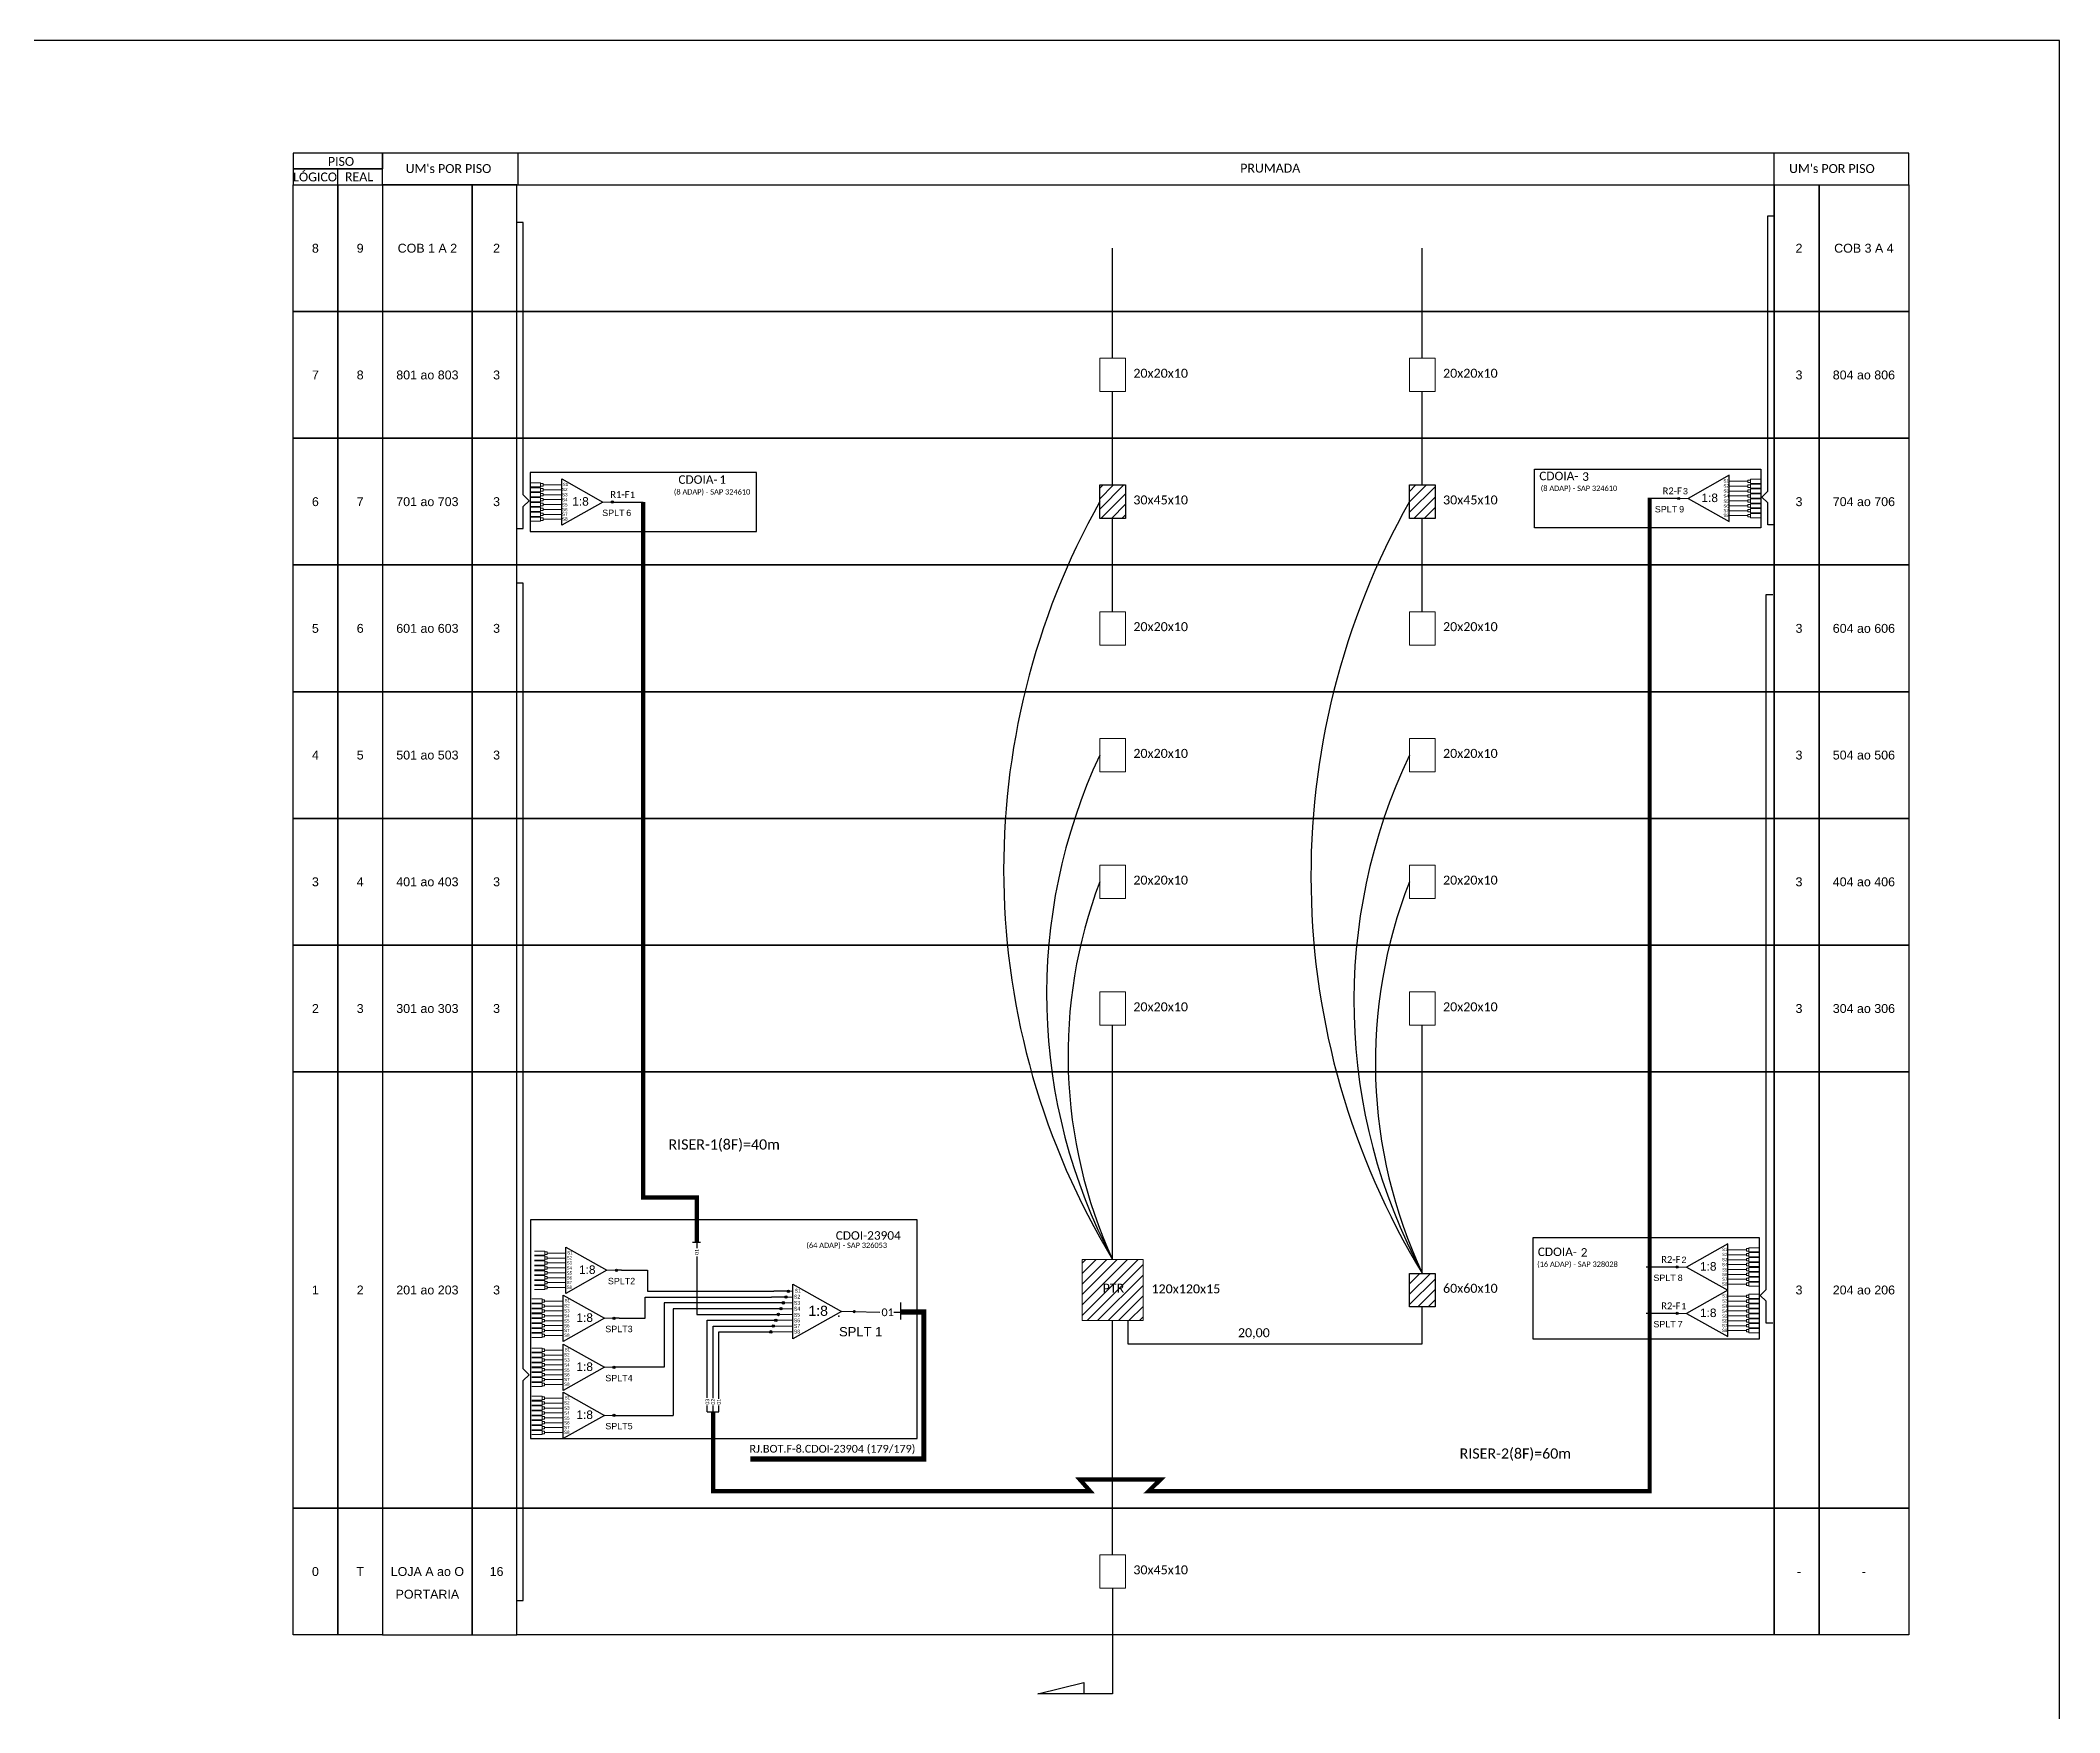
# Model space of a CAD drawing. Extents: x -89 to 749, y 705 to 1299.
# Drawn here: x 295.6 to 749.2, y 923.3 to 1299 of the extents above; entities that cross this region are included whole.
import ezdxf
from ezdxf.enums import TextEntityAlignment as Align

# ---------------------------------------------------------------- set-up
doc = ezdxf.new("R2010")
doc.units = 0
doc.styles.add('ARIAL', font='arial.ttf')
doc.styles.add('WMF-Calibri0', font='calibri.ttf')
pattern_1 = [(45, (-538.3665, 259.918), (-1.1713378, 1.1713378), [])]

# ---------------------------------------------------------------- blocks, each defined once
blk = doc.blocks.new('SPLT_1-8_SC-APC')
at = {"color": 1}
blk.add_lwpolyline([(-7.37, -2.1), (-17.04, -7.55), (-7.37, -13), (-7.37, -2.1)], dxfattribs=at)
at = {"color": 3, "lineweight": 0}
for points in [[(-2.99, -3.51), (-7.37, -3.51)], [(-7.37, -4.66), (-2.99, -4.66)], [(-2.41, -3.02), (-2.41, -4)], [(-2.41, -3.02), (0, -3.02)], [(-2.41, -4), (0, -4)], [(-2.41, -4.17), (-2.41, -5.16)], [(-2.41, -4.17), (0, -4.17)], [(-7.37, -5.82), (-2.99, -5.82)], [(-7.37, -6.97), (-2.99, -6.97)], [(-7.37, -8.12), (-2.99, -8.12)], [(-7.37, -9.28), (-2.99, -9.28)], [(-2.41, -5.16), (0, -5.16)], [(-2.41, -5.32), (-2.41, -6.31)], [(-2.41, -5.32), (0, -5.32)], [(-2.41, -6.31), (0, -6.31)], [(-2.41, -6.48), (-2.41, -7.46)], [(-2.41, -6.48), (0, -6.48)], [(-2.41, -7.46), (0, -7.46)], [(-2.41, -7.63), (-2.41, -8.62)], [(-2.41, -7.63), (0, -7.63)], [(-2.41, -8.62), (0, -8.62)], [(-2.41, -8.78), (-2.41, -9.77)], [(-2.41, -8.78), (0, -8.78)], [(-7.37, -10.43), (-2.99, -10.43)], [(-7.37, -11.58), (-2.99, -11.58)], [(-2.41, -9.77), (0, -9.77)], [(-2.41, -9.94), (-2.41, -10.92)], [(-2.41, -9.94), (0, -9.94)], [(-2.41, -10.92), (0, -10.92)], [(-2.41, -11.09), (-2.41, -12.08)], [(-2.41, -11.09), (0, -11.09)], [(-2.41, -12.08), (0, -12.08)]]:
    blk.add_lwpolyline(points, dxfattribs=at)
for points in [[(-2.99, -3.22), (-2.41, -3.22), (-2.41, -3.8), (-2.99, -3.8)], [(-2.99, -4.38), (-2.41, -4.38), (-2.41, -4.95), (-2.99, -4.95)], [(-2.99, -5.53), (-2.41, -5.53), (-2.41, -6.1), (-2.99, -6.1)], [(-2.99, -6.68), (-2.41, -6.68), (-2.41, -7.26), (-2.99, -7.26)], [(-2.99, -7.84), (-2.41, -7.84), (-2.41, -8.41), (-2.99, -8.41)], [(-2.99, -8.99), (-2.41, -8.99), (-2.41, -9.56), (-2.99, -9.56)], [(-2.99, -10.14), (-2.41, -10.14), (-2.41, -10.72), (-2.99, -10.72)], [(-2.99, -11.3), (-2.41, -11.3), (-2.41, -11.87), (-2.99, -11.87)]]:
    blk.add_lwpolyline(points, close=True, dxfattribs=at)
at = {"color": 1, "lineweight": 0}
blk.add_lwpolyline([(-17.04, -7.55), (-19.26, -7.55)], dxfattribs=at)
at = {"color": 1, "style": 'ARIAL'}
for s, height, p in [('S1', 0.75, (-8.74, -3.78)), ('S2', 0.75, (-8.74, -4.97)), ('1:8', 2, (-13.91, -8.4)), ('S3', 0.75, (-8.74, -6.18)), ('S4', 0.75, (-8.74, -7.36)), ('S5', 0.75, (-8.74, -8.57)), ('S6', 0.75, (-8.74, -9.69)), ('S7', 0.75, (-8.74, -10.78)), ('S8', 0.75, (-8.74, -11.9))]:
    blk.add_text(s, height=height, dxfattribs=at).set_placement(p)

msp = doc.modelspace()

# ---------------------------------------------------------------- hatches: boundary and pattern name
h = msp.add_hatch()
h.set_pattern_fill('ANSI31', color=1, scale=0.521739)
h.set_pattern_definition(pattern_1)
h.paths.add_polyline_path([(536.51, 1199.12), (533.63, 1199.12), (533.63, 1191.62), (539.39, 1191.62), (539.39, 1199.12)])
h = msp.add_hatch()
h.set_pattern_fill('ANSI31', color=1, scale=0.521739)
h.set_pattern_definition(pattern_1)
h.paths.add_polyline_path([(606.07, 1199.12), (603.19, 1199.12), (603.19, 1191.62), (608.95, 1191.62), (608.95, 1199.12)])
h = msp.add_hatch(color=3)
h.dxf.hatch_style = 1
edge = h.paths.add_edge_path()
edge.add_arc((424.13, 1195.28), 0.245, 0, 360)
h = msp.add_hatch(color=3)
h.dxf.hatch_style = 1
edge = h.paths.add_edge_path()
edge.add_arc((663.67, 1196.09), 0.245, 0, 360)
h = msp.add_hatch(color=3)
h.dxf.hatch_style = 1
edge = h.paths.add_edge_path()
edge.add_arc((425.05, 1022.65), 0.245, -180, 180, ccw=False)
h = msp.add_hatch()
h.set_pattern_fill('ANSI31', color=1, scale=0.521739)
h.set_pattern_definition([(45, (120.7848, 3314.1475), (-1.1713378, 1.1713378), [])])
h.paths.add_polyline_path([(543.38, 1025.1), (529.64, 1025.1), (529.64, 1011.35), (543.38, 1011.35)])
h.paths.add_polyline_path([(533.75, 1017.12), (539.67, 1017.12), (539.67, 1020.14), (533.75, 1020.14)], flags=24)
h = msp.add_hatch()
h.set_pattern_fill('ANSI31', color=1, scale=0.521739)
h.set_pattern_definition(pattern_1)
h.paths.add_polyline_path([(606.07, 1021.97), (603.19, 1021.97), (603.19, 1014.48), (608.95, 1014.48), (608.95, 1021.97)])
h = msp.add_hatch(color=3)
h.dxf.hatch_style = 1
edge = h.paths.add_edge_path()
edge.add_arc((663.34, 1023.39), 0.245, 0, 360)
h = msp.add_hatch(color=3)
h.dxf.hatch_style = 1
h.paths.add_polyline_path([(462.85, 1016.64, -1), (463.39, 1016.64, -1)])
h = msp.add_hatch(color=3)
h.dxf.hatch_style = 1
h.paths.add_polyline_path([(463.41, 1017.94, -1), (463.96, 1017.94, -1)])
h = msp.add_hatch(color=3)
h.dxf.hatch_style = 1
edge = h.paths.add_edge_path()
edge.add_arc((424.48, 1011.88), 0.245, -180, 180, ccw=False)
h = msp.add_hatch(color=3)
h.dxf.hatch_style = 1
h.paths.add_polyline_path([(460.58, 1011.43, -1), (461.13, 1011.43, -1)])
h = msp.add_hatch(color=3)
h.dxf.hatch_style = 1
h.paths.add_polyline_path([(461.15, 1012.73, -1), (461.7, 1012.73, -1)])
h = msp.add_hatch(color=3)
h.dxf.hatch_style = 1
h.paths.add_polyline_path([(461.71, 1014.03, -1), (462.26, 1014.03, -1)])
h = msp.add_hatch(color=3)
h.dxf.hatch_style = 1
h.paths.add_polyline_path([(462.28, 1015.34, -1), (462.83, 1015.34, -1)])
h = msp.add_hatch(color=3)
h.dxf.hatch_style = 1
edge = h.paths.add_edge_path()
edge.add_arc((478.47, 1013.37), 0.357, -180, 180, ccw=False)
h = msp.add_hatch(color=3)
h.dxf.hatch_style = 1
edge = h.paths.add_edge_path()
edge.add_arc((663.34, 1012.97), 0.245, 0, 360)
h = msp.add_hatch(color=3)
h.dxf.hatch_style = 1
h.paths.add_polyline_path([(459.45, 1008.82, -1), (460, 1008.82, -1)])
h = msp.add_hatch(color=3)
h.dxf.hatch_style = 1
h.paths.add_polyline_path([(460.02, 1010.12, -1), (460.57, 1010.12, -1)])
h = msp.add_hatch(color=3)
h.dxf.hatch_style = 1
edge = h.paths.add_edge_path()
edge.add_arc((424.48, 1000.85), 0.245, -180, 180, ccw=False)
h = msp.add_hatch(color=3)
h.dxf.hatch_style = 1
edge = h.paths.add_edge_path()
edge.add_arc((424.48, 990.05), 0.245, -180, 180, ccw=False)

# ---------------------------------------------------------------- linework, layer by layer
at = {"color": 5}
for p, q in [((443.9, 1028.92), (442.12, 1028.92)), ((431.49, 1011.88), (431.49, 1016.64)), ((431.49, 1016.64), (459.87, 1016.64)), ((463.68, 1017.94), (460.43, 1017.94)), ((425.63, 1011.88), (431.49, 1011.88))]:
    msp.add_line(p, q, dxfattribs=at)
for points in [[(-89.32, 705.02), (749.25, 705.02), (749.25, 1299.02), (-89.32, 1299.02), (-89.32, 705.02)], [(362.45, 1266.55), (362.45, 1270.13)], [(372.51, 1266.55), (715.35, 1266.55), (715.35, 1273.71), (372.51, 1273.71), (372.51, 1273.71), (372.51, 1270.13)], [(403, 1266.55), (403, 1273.71)], [(685.14, 1266.55), (685.14, 1273.71)], [(464.63, 1016.14), (464.63, 1015.37)]]:
    msp.add_lwpolyline(points)
for points in [[(352.39, 1270.13), (372.51, 1270.13), (372.51, 1273.71), (352.39, 1273.71)], [(352.39, 1266.55), (372.51, 1266.55), (372.51, 1270.13), (352.39, 1270.13)], [(352.39, 1266.55), (362.45, 1266.55), (362.45, 1238.08), (352.39, 1238.08)], [(362.45, 1266.55), (372.51, 1266.55), (372.51, 1238.08), (362.45, 1238.08)], [(392.64, 1266.55), (372.51, 1266.55), (372.51, 1238.08), (392.64, 1238.08)], [(402.7, 1266.55), (392.64, 1266.55), (392.64, 1238.08), (402.7, 1238.08)], [(402.7, 1266.55), (685.16, 1266.55), (685.16, 1238.08), (402.7, 1238.08)], [(685.16, 1266.55), (695.22, 1266.55), (695.22, 1238.08), (685.16, 1238.08)], [(695.22, 1266.55), (715.35, 1266.55), (715.35, 1238.08), (695.22, 1238.08)], [(352.39, 1238.08), (362.45, 1238.08), (362.45, 1209.61), (352.39, 1209.61)], [(362.45, 1238.08), (372.51, 1238.08), (372.51, 1209.61), (362.45, 1209.61)], [(392.64, 1238.08), (372.51, 1238.08), (372.51, 1209.61), (392.64, 1209.61)], [(402.7, 1238.08), (392.64, 1238.08), (392.64, 1209.61), (402.7, 1209.61)], [(402.7, 1238.08), (685.16, 1238.08), (685.16, 1209.61), (402.7, 1209.61)], [(685.16, 1238.08), (695.22, 1238.08), (695.22, 1209.61), (685.16, 1209.61)], [(695.22, 1238.08), (715.35, 1238.08), (715.35, 1209.61), (695.22, 1209.61)], [(352.39, 1209.61), (362.45, 1209.61), (362.45, 1181.14), (352.39, 1181.14)], [(362.45, 1209.61), (372.51, 1209.61), (372.51, 1181.14), (362.45, 1181.14)], [(392.64, 1209.61), (372.51, 1209.61), (372.51, 1181.14), (392.64, 1181.14)], [(402.7, 1209.61), (392.64, 1209.61), (392.64, 1181.14), (402.7, 1181.14)], [(402.7, 1209.61), (685.16, 1209.61), (685.16, 1181.14), (402.7, 1181.14)], [(685.16, 1209.61), (695.22, 1209.61), (695.22, 1181.14), (685.16, 1181.14)], [(695.22, 1209.61), (715.35, 1209.61), (715.35, 1181.14), (695.22, 1181.14)], [(352.39, 1181.14), (362.45, 1181.14), (362.45, 1152.66), (352.39, 1152.66)], [(362.45, 1181.14), (372.51, 1181.14), (372.51, 1152.66), (362.45, 1152.66)], [(392.64, 1181.14), (372.51, 1181.14), (372.51, 1152.66), (392.64, 1152.66)], [(402.7, 1181.14), (392.64, 1181.14), (392.64, 1152.66), (402.7, 1152.66)], [(402.7, 1181.14), (685.16, 1181.14), (685.16, 1152.66), (402.7, 1152.66)], [(685.16, 1181.14), (695.22, 1181.14), (695.22, 1152.66), (685.16, 1152.66)], [(695.22, 1181.14), (715.35, 1181.14), (715.35, 1152.66), (695.22, 1152.66)], [(352.39, 1152.66), (362.45, 1152.66), (362.45, 1124.19), (352.39, 1124.19)], [(362.45, 1152.66), (372.51, 1152.66), (372.51, 1124.19), (362.45, 1124.19)], [(392.64, 1152.66), (372.51, 1152.66), (372.51, 1124.19), (392.64, 1124.19)], [(402.7, 1152.66), (392.64, 1152.66), (392.64, 1124.19), (402.7, 1124.19)], [(402.7, 1152.66), (685.16, 1152.66), (685.16, 1124.19), (402.7, 1124.19)], [(685.16, 1152.66), (695.22, 1152.66), (695.22, 1124.19), (685.16, 1124.19)], [(695.22, 1152.66), (715.35, 1152.66), (715.35, 1124.19), (695.22, 1124.19)], [(352.39, 1124.19), (362.45, 1124.19), (362.45, 1095.72), (352.39, 1095.72)], [(362.45, 1124.19), (372.51, 1124.19), (372.51, 1095.72), (362.45, 1095.72)], [(392.64, 1124.19), (372.51, 1124.19), (372.51, 1095.72), (392.64, 1095.72)], [(402.7, 1124.19), (392.64, 1124.19), (392.64, 1095.72), (402.7, 1095.72)], [(402.7, 1124.19), (685.16, 1124.19), (685.16, 1095.72), (402.7, 1095.72)], [(685.16, 1124.19), (695.22, 1124.19), (695.22, 1095.72), (685.16, 1095.72)], [(695.22, 1124.19), (715.35, 1124.19), (715.35, 1095.72), (695.22, 1095.72)], [(352.39, 1095.72), (362.45, 1095.72), (362.45, 1067.24), (352.39, 1067.24)], [(362.45, 1095.72), (372.51, 1095.72), (372.51, 1067.24), (362.45, 1067.24)], [(392.64, 1095.72), (372.51, 1095.72), (372.51, 1067.24), (392.64, 1067.24)], [(402.7, 1095.72), (392.64, 1095.72), (392.64, 1067.24), (402.7, 1067.24)], [(402.7, 1095.72), (685.16, 1095.72), (685.16, 1067.24), (402.7, 1067.24)], [(685.16, 1095.72), (695.22, 1095.72), (695.22, 1067.24), (685.16, 1067.24)], [(695.22, 1095.72), (715.35, 1095.72), (715.35, 1067.24), (695.22, 1067.24)], [(352.39, 1067.24), (362.45, 1067.24), (362.45, 969.21), (352.39, 969.21)], [(362.45, 1067.24), (372.51, 1067.24), (372.51, 969.21), (362.45, 969.21)], [(392.64, 1067.24), (372.51, 1067.24), (372.51, 969.21), (392.64, 969.21)], [(402.7, 1067.24), (392.64, 1067.24), (392.64, 969.21), (402.7, 969.21)], [(402.7, 1067.24), (685.16, 1067.24), (685.16, 969.21), (402.7, 969.21)], [(685.16, 1067.24), (695.22, 1067.24), (695.22, 969.21), (685.16, 969.21)], [(695.22, 1067.24), (715.35, 1067.24), (715.35, 969.21), (695.22, 969.21)], [(352.39, 969.21), (362.45, 969.21), (362.45, 940.73), (352.39, 940.73)], [(362.45, 969.21), (372.51, 969.21), (372.51, 940.73), (362.45, 940.73)], [(392.64, 969.21), (372.51, 969.21), (372.51, 940.73), (392.64, 940.73)], [(402.7, 969.21), (392.64, 969.21), (392.64, 940.73), (402.7, 940.73)], [(402.7, 969.21), (685.16, 969.21), (685.16, 940.73), (402.7, 940.73)], [(685.16, 969.21), (695.22, 969.21), (695.22, 940.73), (685.16, 940.73)], [(695.22, 969.21), (715.35, 969.21), (715.35, 940.73), (695.22, 940.73)]]:
    msp.add_lwpolyline(points, close=True)
at = {"color": 3}
for points in [[(402.67, 1189.36), (404.11, 1189.36), (404.11, 1194.28), (405.48, 1195.59), (404.11, 1196.9), (404.11, 1258.1), (402.68, 1258.1)], [(685.12, 1190.17), (683.68, 1190.17), (683.68, 1195.09), (682.32, 1196.4), (683.68, 1197.71), (683.68, 1259.59), (685.12, 1259.59)], [(536.51, 1227.59), (536.51, 1252.32)], [(606.07, 1227.59), (606.07, 1252.32)], [(536.51, 1199.12), (536.51, 1220.1)], [(606.07, 1199.12), (606.07, 1220.1)], [(536.51, 1170.65), (536.51, 1191.62)], [(606.07, 1170.65), (606.07, 1191.62)], [(402.67, 948.44), (404.11, 948.44), (404.11, 997.88), (405.48, 999.19), (404.11, 1000.5), (404.11, 1177.03), (402.68, 1177.03)], [(684.79, 1010.78), (683.36, 1010.78), (683.36, 1015.7), (681.99, 1017.01), (683.36, 1018.32), (683.35, 1174.5), (684.79, 1174.5)], [(536.51, 1025.1), (536.51, 1077.73)], [(606.07, 1021.97), (606.07, 1077.73)], [(426.19, 1022.65), (425.05, 1022.65)], [(478.12, 1013.38), (484.21, 1013.26)], [(487.36, 1013.26), (488.91, 1013.26)], [(539.94, 1011.35), (539.94, 1006.14), (606.07, 1006.14), (606.07, 1014.48)], [(536.51, 958.72), (536.51, 1011.35)], [(445.46, 990.88), (448.06, 990.88)], [(536.51, 951.22), (536.51, 927.48), (519.74, 927.48), (530.03, 930), (530.03, 927.48)]]:
    msp.add_lwpolyline(points, dxfattribs=at)
at = {"color": 0, "lineweight": 0}
for points in [[(533.63, 1227.59), (539.39, 1227.59), (539.39, 1220.1), (533.63, 1220.1)], [(603.19, 1227.59), (608.95, 1227.59), (608.95, 1220.1), (603.19, 1220.1)], [(533.63, 1170.65), (539.39, 1170.65), (539.39, 1163.15), (533.63, 1163.15)], [(603.19, 1170.65), (608.95, 1170.65), (608.95, 1163.15), (603.19, 1163.15)], [(533.63, 1142.17), (539.39, 1142.17), (539.39, 1134.68), (533.63, 1134.68)], [(603.19, 1142.17), (608.95, 1142.17), (608.95, 1134.68), (603.19, 1134.68)], [(533.63, 1113.7), (539.39, 1113.7), (539.39, 1106.21), (533.63, 1106.21)], [(603.19, 1113.7), (608.95, 1113.7), (608.95, 1106.21), (603.19, 1106.21)], [(533.63, 1085.23), (539.39, 1085.23), (539.39, 1077.73), (533.63, 1077.73)], [(603.19, 1085.23), (608.95, 1085.23), (608.95, 1077.73), (603.19, 1077.73)], [(533.63, 958.72), (539.39, 958.72), (539.39, 951.22), (533.63, 951.22)]]:
    msp.add_lwpolyline(points, close=True, dxfattribs=at)
at = {"color": 1}
for points in [[(631.3, 1202.7), (682.12, 1202.7), (682.12, 1189.47), (631.3, 1189.47)], [(456.49, 1201.89), (405.67, 1201.89), (405.67, 1188.66), (456.49, 1188.66)], [(533.63, 1199.12), (539.39, 1199.12), (539.39, 1191.62), (533.63, 1191.62)], [(603.19, 1199.12), (608.95, 1199.12), (608.95, 1191.62), (603.19, 1191.62)], [(492.63, 1033.98), (405.71, 1033.98), (405.71, 984.85), (492.63, 984.85)], [(630.97, 1029.99), (681.79, 1029.99), (681.79, 1007.18), (630.97, 1007.18)], [(603.19, 1021.97), (608.95, 1021.97), (608.95, 1014.48), (603.19, 1014.48)]]:
    msp.add_lwpolyline(points, close=True, dxfattribs=at)
at = {"color": 3, "lineweight": 0}
for points in [[(408.01, 1199.61), (405.7, 1199.61)], [(408.01, 1198.67), (405.7, 1198.67)], [(408.01, 1198.51), (405.7, 1198.51)], [(408.01, 1197.57), (405.7, 1197.57)], [(408.01, 1199.61), (408.01, 1198.67)], [(408.01, 1198.51), (408.01, 1197.57)], [(408.57, 1199.14), (412.75, 1199.14)], [(412.75, 1198.04), (408.57, 1198.04)], [(408.01, 1197.41), (405.7, 1197.41)], [(408.01, 1196.46), (405.7, 1196.46)], [(408.01, 1196.31), (405.7, 1196.31)], [(408.01, 1195.36), (405.7, 1195.36)], [(408.01, 1195.2), (405.7, 1195.2)], [(408.01, 1194.26), (405.7, 1194.26)], [(408.01, 1194.1), (405.7, 1194.1)], [(408.01, 1193.16), (405.7, 1193.16)], [(408.01, 1193), (405.7, 1193)], [(408.01, 1197.41), (408.01, 1196.46)], [(408.01, 1196.31), (408.01, 1195.36)], [(408.01, 1195.2), (408.01, 1194.26)], [(408.01, 1194.1), (408.01, 1193.16)], [(408.01, 1193), (408.01, 1192.05)], [(412.75, 1196.94), (408.57, 1196.94)], [(412.75, 1195.83), (408.57, 1195.83)], [(412.75, 1194.73), (408.57, 1194.73)], [(412.75, 1193.63), (408.57, 1193.63)], [(408.01, 1192.05), (405.7, 1192.05)], [(408.01, 1191.89), (405.7, 1191.89)], [(408.01, 1190.95), (405.7, 1190.95)], [(408.01, 1191.89), (408.01, 1190.95)], [(412.75, 1192.52), (408.57, 1192.52)], [(412.75, 1191.42), (408.57, 1191.42)], [(408.93, 1026.98), (406.63, 1026.98)], [(408.93, 1026.03), (406.63, 1026.03)], [(408.93, 1025.88), (406.63, 1025.88)], [(408.93, 1026.98), (408.93, 1026.03)], [(408.93, 1025.88), (408.93, 1024.93)], [(409.49, 1026.51), (413.67, 1026.51)], [(413.67, 1025.4), (409.49, 1025.4)], [(408.93, 1024.93), (406.63, 1024.93)], [(408.93, 1024.77), (406.63, 1024.77)], [(408.93, 1023.83), (406.63, 1023.83)], [(408.93, 1023.67), (406.63, 1023.67)], [(408.93, 1022.73), (406.63, 1022.73)], [(408.93, 1022.57), (406.63, 1022.57)], [(408.93, 1021.62), (406.63, 1021.62)], [(408.93, 1021.46), (406.63, 1021.46)], [(408.93, 1024.77), (408.93, 1023.83)], [(408.93, 1023.67), (408.93, 1022.73)], [(408.93, 1022.57), (408.93, 1021.62)], [(408.93, 1021.46), (408.93, 1020.52)], [(413.67, 1024.3), (409.49, 1024.3)], [(413.67, 1023.2), (409.49, 1023.2)], [(413.67, 1022.1), (409.49, 1022.1)], [(413.67, 1020.99), (409.49, 1020.99)], [(408.37, 1016.21), (406.06, 1016.21)], [(408.93, 1020.52), (406.63, 1020.52)], [(408.93, 1020.36), (406.63, 1020.36)], [(408.93, 1019.42), (406.63, 1019.42)], [(408.93, 1019.26), (406.63, 1019.26)], [(408.93, 1018.31), (406.63, 1018.31)], [(408.37, 1016.21), (408.37, 1015.26)], [(408.93, 1020.36), (408.93, 1019.42)], [(408.93, 1019.26), (408.93, 1018.31)], [(413.67, 1019.89), (409.49, 1019.89)], [(413.67, 1018.79), (409.49, 1018.79)], [(408.37, 1015.26), (406.06, 1015.26)], [(408.37, 1015.11), (406.06, 1015.11)], [(408.37, 1014.16), (406.06, 1014.16)], [(408.37, 1014), (406.06, 1014)], [(408.37, 1013.06), (406.06, 1013.06)], [(408.37, 1012.9), (406.06, 1012.9)], [(408.37, 1011.96), (406.06, 1011.96)], [(408.37, 1011.8), (406.06, 1011.8)], [(408.37, 1015.11), (408.37, 1014.16)], [(408.37, 1014), (408.37, 1013.06)], [(408.37, 1012.9), (408.37, 1011.96)], [(408.37, 1011.8), (408.37, 1010.85)], [(408.92, 1015.74), (413.11, 1015.74)], [(413.11, 1014.63), (408.92, 1014.63)], [(413.11, 1013.53), (408.92, 1013.53)], [(413.11, 1012.43), (408.92, 1012.43)], [(408.37, 1010.85), (406.06, 1010.85)], [(408.37, 1010.69), (406.06, 1010.69)], [(408.37, 1009.75), (406.06, 1009.75)], [(408.37, 1009.59), (406.06, 1009.59)], [(408.37, 1008.65), (406.06, 1008.65)], [(408.37, 1008.49), (406.06, 1008.49)], [(408.37, 1007.54), (406.06, 1007.54)], [(408.37, 1010.69), (408.37, 1009.75)], [(408.37, 1009.59), (408.37, 1008.65)], [(408.37, 1008.49), (408.37, 1007.54)], [(413.11, 1011.33), (408.92, 1011.33)], [(413.11, 1010.22), (408.92, 1010.22)], [(413.11, 1009.12), (408.92, 1009.12)], [(413.11, 1008.02), (408.92, 1008.02)], [(408.37, 1005.18), (406.06, 1005.18)], [(408.37, 1004.24), (406.06, 1004.24)], [(408.37, 1004.08), (406.06, 1004.08)], [(408.37, 1003.14), (406.06, 1003.14)], [(408.37, 1002.98), (406.06, 1002.98)], [(408.37, 1005.18), (408.37, 1004.24)], [(408.37, 1004.08), (408.37, 1003.14)], [(408.37, 1002.98), (408.37, 1002.03)], [(408.92, 1004.71), (413.11, 1004.71)], [(413.11, 1003.61), (408.92, 1003.61)], [(413.11, 1002.51), (408.92, 1002.51)], [(408.37, 1002.03), (406.06, 1002.03)], [(408.37, 1001.87), (406.06, 1001.87)], [(408.37, 1000.93), (406.06, 1000.93)], [(408.37, 1000.77), (406.06, 1000.77)], [(408.37, 999.83), (406.06, 999.83)], [(408.37, 999.67), (406.06, 999.67)], [(408.37, 998.73), (406.06, 998.73)], [(408.37, 998.57), (406.06, 998.57)], [(408.37, 1001.87), (408.37, 1000.93)], [(408.37, 1000.77), (408.37, 999.83)], [(408.37, 999.67), (408.37, 998.73)], [(408.37, 998.57), (408.37, 997.62)], [(413.11, 1001.4), (408.92, 1001.4)], [(413.11, 1000.3), (408.92, 1000.3)], [(413.11, 999.2), (408.92, 999.2)], [(413.11, 998.09), (408.92, 998.09)], [(408.37, 997.62), (406.06, 997.62)], [(408.37, 997.46), (406.06, 997.46)], [(408.37, 996.52), (406.06, 996.52)], [(408.37, 994.39), (406.06, 994.39)], [(408.37, 993.44), (406.06, 993.44)], [(408.37, 997.46), (408.37, 996.52)], [(408.37, 994.39), (408.37, 993.44)], [(413.11, 996.99), (408.92, 996.99)], [(408.92, 993.91), (413.11, 993.91)], [(408.37, 993.28), (406.06, 993.28)], [(408.37, 992.34), (406.06, 992.34)], [(408.37, 992.18), (406.06, 992.18)], [(408.37, 991.24), (406.06, 991.24)], [(408.37, 991.08), (406.06, 991.08)], [(408.37, 990.13), (406.06, 990.13)], [(408.37, 989.97), (406.06, 989.97)], [(408.37, 989.03), (406.06, 989.03)], [(408.37, 988.87), (406.06, 988.87)], [(408.37, 993.28), (408.37, 992.34)], [(408.37, 992.18), (408.37, 991.24)], [(408.37, 991.08), (408.37, 990.13)], [(408.37, 989.97), (408.37, 989.03)], [(408.37, 988.87), (408.37, 987.93)], [(413.11, 992.81), (408.92, 992.81)], [(413.11, 991.71), (408.92, 991.71)], [(413.11, 990.61), (408.92, 990.61)], [(413.11, 989.5), (408.92, 989.5)], [(408.37, 987.93), (406.06, 987.93)], [(408.37, 987.77), (406.06, 987.77)], [(408.37, 986.82), (406.06, 986.82)], [(408.37, 986.67), (406.06, 986.67)], [(408.37, 985.72), (406.06, 985.72)], [(408.37, 987.77), (408.37, 986.82)], [(408.37, 986.67), (408.37, 985.72)], [(413.11, 988.4), (408.92, 988.4)], [(413.11, 987.3), (408.92, 987.3)], [(413.11, 986.19), (408.92, 986.19)]]:
    msp.add_lwpolyline(points, dxfattribs=at)
for points in [[(408.57, 1199.42), (408.01, 1199.42), (408.01, 1198.87), (408.57, 1198.87)], [(408.57, 1198.31), (408.01, 1198.31), (408.01, 1197.76), (408.57, 1197.76)], [(408.57, 1197.21), (408.01, 1197.21), (408.01, 1196.66), (408.57, 1196.66)], [(408.57, 1196.11), (408.01, 1196.11), (408.01, 1195.56), (408.57, 1195.56)], [(408.57, 1195), (408.01, 1195), (408.01, 1194.46), (408.57, 1194.46)], [(408.57, 1193.9), (408.01, 1193.9), (408.01, 1193.35), (408.57, 1193.35)], [(408.57, 1192.8), (408.01, 1192.8), (408.01, 1192.25), (408.57, 1192.25)], [(408.57, 1191.7), (408.01, 1191.7), (408.01, 1191.15), (408.57, 1191.15)], [(409.49, 1026.78), (408.93, 1026.78), (408.93, 1026.23), (409.49, 1026.23)], [(409.49, 1025.68), (408.93, 1025.68), (408.93, 1025.13), (409.49, 1025.13)], [(409.49, 1024.57), (408.93, 1024.57), (408.93, 1024.03), (409.49, 1024.03)], [(409.49, 1023.47), (408.93, 1023.47), (408.93, 1022.92), (409.49, 1022.92)], [(409.49, 1022.37), (408.93, 1022.37), (408.93, 1021.82), (409.49, 1021.82)], [(409.49, 1021.27), (408.93, 1021.27), (408.93, 1020.72), (409.49, 1020.72)], [(409.49, 1020.16), (408.93, 1020.16), (408.93, 1019.62), (409.49, 1019.62)], [(409.49, 1019.06), (408.93, 1019.06), (408.93, 1018.51), (409.49, 1018.51)], [(408.92, 1016.01), (408.37, 1016.01), (408.37, 1015.46), (408.92, 1015.46)], [(408.92, 1014.91), (408.37, 1014.91), (408.37, 1014.36), (408.92, 1014.36)], [(408.92, 1013.8), (408.37, 1013.8), (408.37, 1013.26), (408.92, 1013.26)], [(408.92, 1012.7), (408.37, 1012.7), (408.37, 1012.15), (408.92, 1012.15)], [(408.92, 1011.6), (408.37, 1011.6), (408.37, 1011.05), (408.92, 1011.05)], [(408.92, 1010.5), (408.37, 1010.5), (408.37, 1009.95), (408.92, 1009.95)], [(408.92, 1009.39), (408.37, 1009.39), (408.37, 1008.85), (408.92, 1008.85)], [(408.92, 1008.29), (408.37, 1008.29), (408.37, 1007.74), (408.92, 1007.74)], [(408.92, 1004.99), (408.37, 1004.99), (408.37, 1004.44), (408.92, 1004.44)], [(408.92, 1003.88), (408.37, 1003.88), (408.37, 1003.33), (408.92, 1003.33)], [(408.92, 1002.78), (408.37, 1002.78), (408.37, 1002.23), (408.92, 1002.23)], [(408.92, 1001.68), (408.37, 1001.68), (408.37, 1001.13), (408.92, 1001.13)], [(408.92, 1000.57), (408.37, 1000.57), (408.37, 1000.03), (408.92, 1000.03)], [(408.92, 999.47), (408.37, 999.47), (408.37, 998.92), (408.92, 998.92)], [(408.92, 998.37), (408.37, 998.37), (408.37, 997.82), (408.92, 997.82)], [(408.92, 997.27), (408.37, 997.27), (408.37, 996.72), (408.92, 996.72)], [(408.92, 994.19), (408.37, 994.19), (408.37, 993.64), (408.92, 993.64)], [(408.92, 993.08), (408.37, 993.08), (408.37, 992.54), (408.92, 992.54)], [(408.92, 991.98), (408.37, 991.98), (408.37, 991.43), (408.92, 991.43)], [(408.92, 990.88), (408.37, 990.88), (408.37, 990.33), (408.92, 990.33)], [(408.92, 989.78), (408.37, 989.78), (408.37, 989.23), (408.92, 989.23)], [(408.92, 988.67), (408.37, 988.67), (408.37, 988.13), (408.92, 988.13)], [(408.92, 987.57), (408.37, 987.57), (408.37, 987.02), (408.92, 987.02)], [(408.92, 986.47), (408.37, 986.47), (408.37, 985.92), (408.92, 985.92)]]:
    msp.add_lwpolyline(points, close=True, dxfattribs=at)
at = {"color": 1}
for points in [[(412.75, 1200.49), (422, 1195.28), (412.75, 1190.07), (412.75, 1200.49)], [(413.67, 1027.86), (422.92, 1022.65), (413.67, 1017.43), (413.67, 1027.86)], [(413.11, 1017.09), (422.36, 1011.88), (413.11, 1006.66), (413.11, 1017.09)], [(464.67, 1019.54), (475.6, 1013.38), (464.67, 1007.22), (464.67, 1019.54)], [(464.63, 1012.1), (464.63, 1010.3)], [(488.91, 1011.63), (488.91, 1015.44)], [(413.11, 1006.06), (422.36, 1000.85), (413.11, 995.64), (413.11, 1006.06)], [(413.11, 995.26), (422.36, 990.05), (413.11, 984.84), (413.11, 995.26)]]:
    msp.add_lwpolyline(points, dxfattribs=at)
at = {"color": 1, "lineweight": 0}
for points in [[(422, 1195.28), (424.13, 1195.28)], [(422.92, 1022.65), (425.05, 1022.65)], [(422.36, 1011.88), (424.48, 1011.88)], [(475.6, 1013.38), (478.12, 1013.38)], [(422.36, 1000.85), (424.48, 1000.85)], [(422.36, 990.05), (424.48, 990.05)]]:
    msp.add_lwpolyline(points, dxfattribs=at)
at = {"color": 5}
for points in [[(424.13, 1195.28), (431.07, 1195.28)], [(443.11, 1028.92), (443.11, 1027.66)], [(443.11, 1025.78), (443.11, 1012.73), (461.42, 1012.73)], [(426.19, 1022.65), (432.06, 1022.65), (432.06, 1017.94), (460.43, 1017.94)], [(463.12, 1016.64), (459.87, 1016.64)], [(463.95, 1017.98), (463.96, 1017.98)], [(462.55, 1015.34), (435.74, 1015.34), (435.74, 1000.85), (424.73, 1000.85)], [(461.99, 1014.03), (437.81, 1014.03), (437.81, 990.05)], [(424.48, 990.05), (437.81, 990.05)]]:
    msp.add_lwpolyline(points, dxfattribs=at)
at = {"color": 5, "const_width": 0.957}
msp.add_lwpolyline([(431.07, 1195.28), (431.07, 1039), (443.11, 1039), (443.11, 1028.92)], dxfattribs=at)
at = {"color": 6, "const_width": 0.957}
msp.add_lwpolyline([(446.76, 990.88), (446.76, 973.01), (531.47, 973.01), (529.13, 975.66), (547.31, 975.66), (544.58, 973.01), (657.15, 973.01), (657.15, 1196.09)], dxfattribs=at)
at = {"color": 6}
for points in [[(663.67, 1196.09), (656.72, 1196.09)], [(663.34, 1023.39), (656.4, 1023.39)], [(663.34, 1012.97), (656.4, 1012.97)], [(445.46, 993.96), (445.46, 1011.43), (460.58, 1011.43)], [(446.76, 993.95), (446.76, 1010.12), (460.02, 1010.12)], [(448.06, 993.79), (448.06, 1008.82), (459.73, 1008.82)], [(445.46, 990.88), (445.46, 992.29)], [(446.76, 990.88), (446.76, 992.29)], [(448.06, 990.88), (448.06, 992.29)]]:
    msp.add_lwpolyline(points, dxfattribs=at)
at = {"color": 1, "lineweight": 0}
msp.add_lwpolyline([(529.64, 1025.1), (543.38, 1025.1), (543.38, 1011.35), (529.64, 1011.35)], close=True, dxfattribs=at)
at = {"color": 7, "lineweight": 0}
for points in [[(464.67, 1016.64), (463.12, 1016.64)], [(463.68, 1017.94), (464.67, 1017.94)], [(464.67, 1012.73), (461.42, 1012.73)], [(464.67, 1014.03), (461.99, 1014.03)], [(464.67, 1015.34), (462.55, 1015.34)], [(464.67, 1008.82), (459.73, 1008.82)], [(464.67, 1010.12), (460.29, 1010.12)], [(464.67, 1011.43), (460.86, 1011.43)]]:
    msp.add_lwpolyline(points, dxfattribs=at)
at = {"color": 2}
msp.add_lwpolyline([(425.63, 1011.88), (424.48, 1011.88)], dxfattribs=at)
at = {"color": 1, "const_width": 1.18}
msp.add_lwpolyline([(488.91, 1013.26), (494.11, 1013.26), (494.11, 980.23), (455.14, 980.23)], dxfattribs=at)
at = {"color": 3}
for centre, radius in [((424.13, 1195.28), 0.245), ((663.67, 1196.09), 0.245), ((425.05, 1022.65), 0.245), ((663.34, 1023.39), 0.245), ((463.12, 1016.64), 0.273), ((463.68, 1017.94), 0.273), ((424.48, 1011.88), 0.245), ((460.86, 1011.43), 0.273), ((461.42, 1012.73), 0.273), ((461.99, 1014.03), 0.273), ((462.55, 1015.34), 0.273), ((663.34, 1012.97), 0.245), ((459.73, 1008.82), 0.273), ((460.29, 1010.12), 0.273), ((424.48, 1000.85), 0.245), ((424.48, 990.05), 0.245)]:
    msp.add_circle(centre, radius, dxfattribs=at)
for centre, radius, start, end in [((681, 1112.7), 168.97, 150.7083, 211.2291), ((752.45, 1111.13), 171.39, 150.5575, 211.345), ((648.67, 1084.65), 126.99, 154.9442, 207.9664), ((719.83, 1083.05), 129.12, 154.6024, 208.2302), ((636.5, 1070.97), 110.01, 159.2448, 204.6418), ((707.07, 1069.32), 111.54, 158.6344, 205.1143)]:
    msp.add_arc(centre, radius, start, end, dxfattribs=at)
msp.add_point((475.02, 1012.34))

# ---------------------------------------------------------------- block references
at = {"color": 3, "xscale": 0.9565217391304348, "yscale": 0.9565217391304348, "zscale": 0.9565217391304348}
for p in [(682.09, 1203.31), (681.76, 1030.61), (681.76, 1020.18)]:
    msp.add_blockref('SPLT_1-8_SC-APC', p, dxfattribs=at)

# ---------------------------------------------------------------- texts
at = {"style": 'WMF-Calibri0'}
for s, height, p in [('     PISO', 2, (356.7, 1270.83)), ("UM's POR PISO", 2, (377.7, 1269.22)), ('PRUMADA', 2, (565.17, 1269.32)), ("UM's POR PISO", 2, (688.47, 1269.22)), ('  LÓGICO', 2, (351.01, 1267.33)), ('    REAL', 2, (361.24, 1267.38)), ('20x20x10', 2.015, (541.17, 1223.22)), ('20x20x10', 2.015, (610.74, 1223.22)), ('20x20x10', 2.015, (541.17, 1166.27)), ('20x20x10', 2.015, (610.74, 1166.27)), ('20x20x10', 2.015, (541.17, 1137.8)), ('20x20x10', 2.015, (610.74, 1137.8)), ('20x20x10', 2.015, (541.17, 1109.33)), ('20x20x10', 2.015, (610.74, 1109.33)), ('20x20x10', 2.015, (541.17, 1080.85)), ('20x20x10', 2.015, (610.74, 1080.85)), ('PTR', 2.015, (534.26, 1017.63)), ('120x120x15', 2.015, (545.24, 1017.48)), ('01', 1.739, (484.59, 1012.35)), ('20,00', 2.015, (564.67, 1007.62)), ('30x45x10', 2.015, (541.17, 954.34))]:
    msp.add_text(s, height=height, dxfattribs=at).set_placement(p)
at = {"style": 'ARIAL'}
for s, p in [('8', (357.42, 1252.32)), ('9', (367.48, 1252.32)), ('COB 1 A 2', (382.58, 1252.32)), ('2', (398.12, 1252.32)), ('2', (690.7, 1252.32)), ('COB 3 A 4', (705.28, 1252.32)), ('7', (357.42, 1223.84)), ('8', (367.48, 1223.84)), ('801 ao 803', (382.58, 1223.84)), ('3', (398.12, 1223.84)), ('3', (690.7, 1223.84)), ('804 ao 806', (705.28, 1223.84)), ('6', (357.42, 1195.37)), ('7', (367.48, 1195.37)), ('701 ao 703', (382.58, 1195.37)), ('3', (398.12, 1195.37)), ('3', (690.7, 1195.37)), ('704 ao 706', (705.28, 1195.37)), ('5', (357.42, 1166.9)), ('6', (367.48, 1166.9)), ('601 ao 603', (382.58, 1166.9)), ('3', (398.12, 1166.9)), ('3', (690.7, 1166.9)), ('604 ao 606', (705.28, 1166.9)), ('4', (357.42, 1138.43)), ('5', (367.48, 1138.43)), ('501 ao 503', (382.58, 1138.43)), ('3', (398.12, 1138.43)), ('3', (690.7, 1138.43)), ('504 ao 506', (705.28, 1138.43)), ('3', (357.42, 1109.95)), ('4', (367.48, 1109.95)), ('401 ao 403', (382.58, 1109.95)), ('3', (398.12, 1109.95)), ('3', (690.7, 1109.95)), ('404 ao 406', (705.28, 1109.95)), ('2', (357.42, 1081.48)), ('3', (367.48, 1081.48)), ('301 ao 303', (382.58, 1081.48)), ('3', (398.12, 1081.48)), ('3', (690.7, 1081.48)), ('304 ao 306', (705.28, 1081.48)), ('1', (357.42, 1018.23)), ('2', (367.48, 1018.23)), ('201 ao 203', (382.58, 1018.23)), ('3', (398.12, 1018.23)), ('3', (690.7, 1018.23)), ('204 ao 206', (705.28, 1018.23)), ('0', (357.42, 954.97)), ('T', (367.48, 954.97)), ('LOJA A ao O', (382.58, 954.97)), ('16', (398.12, 954.97)), ('-', (690.7, 954.97)), ('-', (705.28, 954.97)), ('PORTARIA', (382.58, 949.86))]:
    msp.add_text(s, height=2, dxfattribs=at).set_placement(p, align=Align.MIDDLE_CENTER)
at = {"color": 1}
for s, height, style, p in [('CDOIA-', 1.913, 'WMF-Calibri0', (632.36, 1200.19)), ('S2', 0.717, 'ARIAL', (412.84, 1197.75)), ('S1', 0.717, 'ARIAL', (412.98, 1198.88)), ('CDOIA-', 1.913, 'WMF-Calibri0', (438.97, 1199.38)), ('S3', 0.717, 'ARIAL', (412.84, 1196.59)), ('S5', 0.717, 'ARIAL', (412.83, 1194.31)), ('S6', 0.717, 'ARIAL', (412.84, 1193.23)), ('S4', 0.717, 'ARIAL', (412.84, 1195.46)), ('1:8', 1.913, 'ARIAL', (415.12, 1194.47)), ('30x45x10', 2.015, 'WMF-Calibri0', (541.17, 1194.75)), ('30x45x10', 2.015, 'WMF-Calibri0', (610.74, 1194.75)), ('S7', 0.717, 'ARIAL', (412.84, 1192.18)), ('S8', 0.717, 'ARIAL', (412.84, 1191.12)), ('CDOI-23904', 1.913, 'WMF-Calibri0', (474.31, 1029.52)), ('S2', 0.717, 'ARIAL', (413.86, 1025.11)), ('S1', 0.717, 'ARIAL', (413.99, 1026.25)), ('CDOIA-', 1.913, 'WMF-Calibri0', (632.03, 1025.85)), ('S5', 0.717, 'ARIAL', (413.85, 1021.67)), ('S3', 0.717, 'ARIAL', (413.85, 1023.96)), ('S4', 0.717, 'ARIAL', (413.85, 1022.83)), ('S6', 0.717, 'ARIAL', (413.85, 1020.6)), ('1:8', 1.913, 'ARIAL', (416.63, 1021.83)), ('S1', 0.717, 'ARIAL', (413.42, 1015.48)), ('S7', 0.717, 'ARIAL', (413.85, 1019.55)), ('S8', 0.717, 'ARIAL', (413.85, 1018.48)), ('S2', 0.848, 'ARIAL', (464.89, 1016.3)), ('S1', 0.848, 'ARIAL', (465.05, 1017.64)), ('60x60x10', 2.015, 'WMF-Calibri0', (610.74, 1017.6)), ('S3', 0.717, 'ARIAL', (413.29, 1013.19)), ('S4', 0.717, 'ARIAL', (413.29, 1012.06)), ('S5', 0.717, 'ARIAL', (413.28, 1010.9)), ('S2', 0.717, 'ARIAL', (413.29, 1014.34)), ('1:8', 1.913, 'ARIAL', (416.06, 1011.06)), ('S5', 0.848, 'ARIAL', (464.88, 1012.23)), ('S3', 0.848, 'ARIAL', (464.88, 1014.93)), ('S4', 0.848, 'ARIAL', (464.89, 1013.6)), ('S6', 0.848, 'ARIAL', (464.88, 1010.96)), ('1:8', 2.261, 'ARIAL', (468.17, 1012.42)), ('S6', 0.717, 'ARIAL', (413.29, 1009.83)), ('S7', 0.717, 'ARIAL', (413.29, 1008.78)), ('S8', 0.717, 'ARIAL', (413.28, 1007.71)), ('S7', 0.848, 'ARIAL', (464.88, 1009.72)), ('S8', 0.848, 'ARIAL', (464.88, 1008.46)), ('S3', 0.717, 'ARIAL', (413.29, 1002.16)), ('S2', 0.717, 'ARIAL', (413.29, 1003.32)), ('S1', 0.717, 'ARIAL', (413.42, 1004.45)), ('S4', 0.717, 'ARIAL', (413.29, 1001.03)), ('S5', 0.717, 'ARIAL', (413.28, 999.87)), ('S6', 0.717, 'ARIAL', (413.29, 998.8)), ('S7', 0.717, 'ARIAL', (413.29, 997.75)), ('1:8', 1.913, 'ARIAL', (416.06, 1000.04)), ('S8', 0.717, 'ARIAL', (413.28, 996.69)), ('S1', 0.717, 'ARIAL', (413.42, 993.66)), ('S3', 0.717, 'ARIAL', (413.29, 991.36)), ('S4', 0.717, 'ARIAL', (413.29, 990.24)), ('S5', 0.717, 'ARIAL', (413.28, 989.08)), ('S2', 0.717, 'ARIAL', (413.29, 992.52)), ('1:8', 1.913, 'ARIAL', (416.06, 989.24)), ('S6', 0.717, 'ARIAL', (413.29, 988.01)), ('S7', 0.717, 'ARIAL', (413.29, 986.96)), ('S8', 0.717, 'ARIAL', (413.28, 985.89)), ('RJ.BOT.F-8.CDOI-23904 (179/179)', 1.7391, 'WMF-Calibri0', (454.94, 981.68))]:
    msp.add_text(s, height=height, dxfattribs=dict(at, style=style)).set_placement(p)
at = {"color": 5, "style": 'WMF-Calibri0'}
for s, height, p in [('R1-F', 1.53, (423.66, 1196.22)), ('RISER-1(8F)=40m', 2.3006, (436.73, 1049.78))]:
    msp.add_text(s, height=height, dxfattribs=at).set_placement(p)
at = {"color": 5, "style": 'ARIAL'}
msp.add_text('1', height=1.43, dxfattribs=at).set_placement((428.69, 1196.19), align=Align.CENTER)
at = {"color": 1, "style": 'WMF-Calibri0'}
for s, p in [('(8 ADAP) - SAP 324610', (446.53, 1196.97)), ('(8 ADAP) - SAP 324610', (641.27, 1197.78)), ('(64 ADAP) - SAP 326053', (476.78, 1027.68)), ('(16 ADAP) - SAP 328028', (640.94, 1023.43))]:
    msp.add_text(s, height=1.1957, dxfattribs=at).set_placement(p, align=Align.CENTER)
at = {"color": 7}
for s, height, style, p in [('1', 1.91, 'WMF-Calibri0', (448.17, 1199.38)), ('3', 1.91, 'WMF-Calibri0', (642, 1200.06)), ('2', 1.91, 'WMF-Calibri0', (641.67, 1025.72)), ('SPLT 1', 2.087, 'ARIAL', (475.06, 1007.81))]:
    msp.add_text(s, height=height, dxfattribs=dict(at, style=style)).set_placement(p)
at = {"color": 6, "style": 'WMF-Calibri0'}
for s, height, p in [('R2-F', 1.53, (660.06, 1197.03)), ('R2-F', 1.53, (659.74, 1024.33)), ('R2-F', 1.53, (659.74, 1013.91)), ('RISER-2(8F)=60m', 2.3006, (614.46, 980.33))]:
    msp.add_text(s, height=height, dxfattribs=at).set_placement(p)
at = {"color": 6, "style": 'ARIAL'}
for s, p in [('3', (665.2, 1197)), ('2', (664.87, 1024.3)), ('1', (664.87, 1013.87))]:
    msp.add_text(s, height=1.43, dxfattribs=at).set_placement(p, align=Align.CENTER)
at = {"color": 7, "style": 'ARIAL'}
for s, height, p in [('SPLT', 1.435, (424.36, 1192.14)), ('6', 1.43, (427.81, 1192.14)), ('SPLT', 1.435, (660.82, 1192.95)), ('9', 1.43, (664.34, 1192.95)), ('SPLT', 1.435, (660.5, 1020.25)), ('8', 1.43, (664.01, 1020.25)), ('SPLT', 1.435, (660.5, 1009.83)), ('7', 1.43, (664.01, 1009.83))]:
    msp.add_text(s, height=height, dxfattribs=at).set_placement(p, align=Align.CENTER)
at = {"style": 'ARIAL'}
for s, p in [('01', (443.1, 1026.79)), ('03', (445.46, 993.13)), ('02', (446.76, 993.13)), ('01', (448.06, 993.13))]:
    msp.add_text(s, height=0.863, rotation=90, dxfattribs=at).set_placement(p, align=Align.MIDDLE_CENTER)
for s, p in [('SPLT2', (426.19, 1019.52)), ('SPLT3', (425.62, 1008.75)), ('SPLT4', (425.62, 997.72)), ('SPLT5', (425.62, 986.92))]:
    msp.add_text(s, height=1.435, dxfattribs=at).set_placement(p, align=Align.CENTER)

doc.saveas('drawing.dxf')
